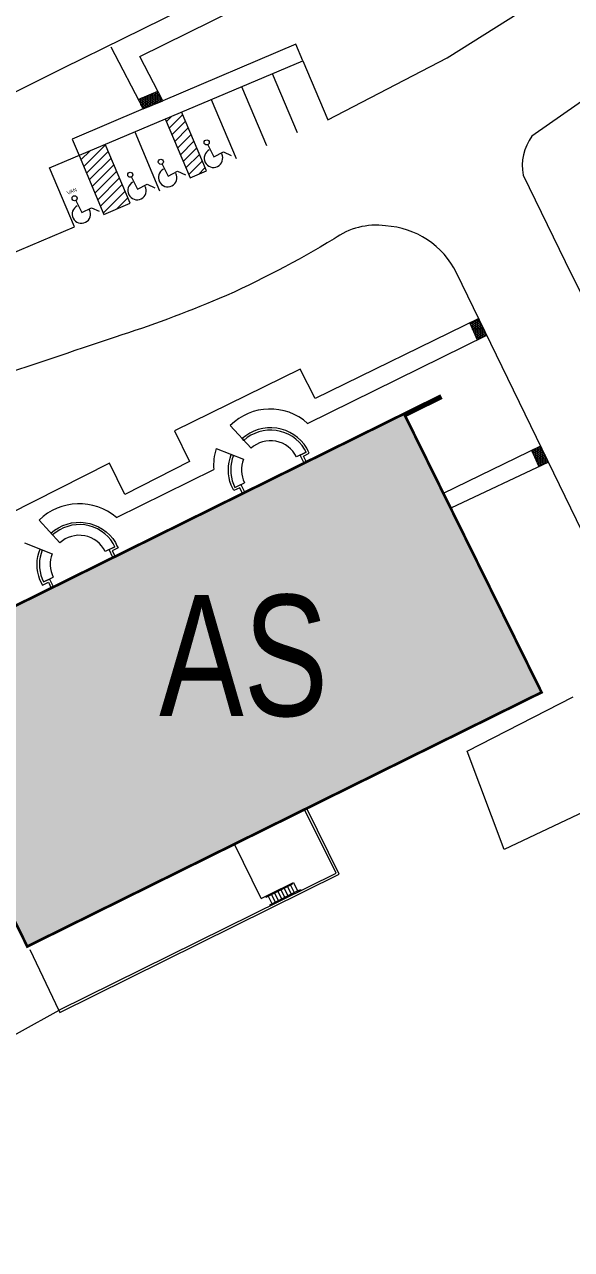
# Model space of a CAD drawing. Header units: feet. Extents: x 6763715 to 6770513, y 1886699 to 1891873.
# Drawn here: x 6764487 to 6764640.9, y 1890585.1 to 1890929.4 of the extents above; entities that cross this region are included whole.
import ezdxf
from ezdxf.enums import TextEntityAlignment as Align

# ---------------------------------------------------------------- set-up
doc = ezdxf.new("R2010")
doc.units = ezdxf.units.FT
doc.header["$LTSCALE"] = 48
doc.header["$MEASUREMENT"] = 0
doc.linetypes.add('PHANTOM2', pattern=[1.25, 0.625, -0.125, 0.125, -0.125, 0.125, -0.125])
for name, color, linetype, lineweight in [('A-FLOR-STRS', 4, 'Continuous', 0), ('C-BLDG-HTCH', 253, 'Continuous', 0), ('C-BLDG-IDEN', 7, 'Continuous', 50), ('C-PKNG-STRP', 3, 'Continuous', 0), ('C-PROP', 7, 'PHANTOM2', 0), ('C-ROAD', 5, 'Continuous', 0), ('Crosswalk_Stripping', 3, 'Continuous', 0), ('Handicap signs', 5, 'Continuous', 0), ('L-SITE-WALK', 6, 'Continuous', 0), ('L-SITE-WALL', 32, 'Continuous', 0)]:
    doc.layers.add(name, color=color, linetype=linetype, lineweight=lineweight)
doc.layers.add('C-BLDG', color=7, linetype='Continuous')
doc.styles.add('Campus_Base_Map_NEW$0$Site Plan$0$ARIAL3', font='arial.ttf', dxfattribs={"height": 100})
doc.styles.add('Campus_Base_Map_NEW$0$STANDARD', font='arial.ttf', dxfattribs={"height": 3.8})
pattern_1 = [(45, (-9e-11, 0), (-1.3258252147, 1.3258252147), [])]
pattern_2 = [(0, (-9e-11, 0), (-1e-17, 0.27063293875), [0.15625, -0.3125]), (120, (-9e-11, 0), (-0.234375000058, -0.135316469375), [0.15625, -0.3125]), (60, (0.15625, 0), (-0.234375000058, 0.135316469375), [0.15625, -0.3125])]

# ---------------------------------------------------------------- blocks, each defined once
blk = doc.blocks.new('Campus_Base_Map_NEW$0$HANDI')
at = {"layer": 'Handicap signs', "lineweight": 0}
for p, q in [((0, 0.0791), (0, 0)), ((0, 0), (0.0625, 0)), ((0.0625, 0), (0.0941, -0.0386))]:
    blk.add_line(p, q, dxfattribs=at)
blk.add_circle((0, 0.0941), 0.015, dxfattribs=at)
blk.add_arc((-0.0062, -0.0062), 0.0541, 90, 0, dxfattribs=at)

msp = doc.modelspace()

# ---------------------------------------------------------------- hatches: boundary and pattern name
at = {"layer": 'C-BLDG-HTCH'}
msp.add_hatch(color=256, dxfattribs=at).paths.add_polyline_path([(6764449.41, 1890747.98), (6764487.78, 1890670.27), (6764632.44, 1890741.7), (6764594.07, 1890819.4), (6764604.08, 1890824.35), (6764603.78, 1890824.95), (6764439.1, 1890743.63), (6764439.4, 1890743.03)])
at = {"layer": 'Crosswalk_Stripping'}
h = msp.add_hatch(dxfattribs=at)
h.set_pattern_fill('ANSI31', color=256, scale=15, style=0)
h.set_pattern_definition(pattern_1)
h.paths.add_polyline_path([(6764531.19, 1890904.82), (6764526.58, 1890902.87), (6764533.6, 1890886.29), (6764538.2, 1890888.24)])
h = msp.add_hatch(dxfattribs=at)
h.set_pattern_fill('ANSI31', color=256, scale=15, style=0)
h.set_pattern_definition(pattern_1)
h.paths.add_polyline_path([(6764509.7, 1890895.73), (6764502.33, 1890892.61), (6764509.35, 1890876.03), (6764516.71, 1890879.15)])
at = {"layer": 'L-SITE-WALK'}
h = msp.add_hatch(dxfattribs=at)
h.set_pattern_fill('HEX', color=256, scale=1.25, style=0)
h.set_pattern_definition(pattern_2)
h.paths.add_polyline_path([(6764524.5, 1890910.68), (6764518.96, 1890908.33), (6764520.34, 1890905.66), (6764525.88, 1890908)])
h = msp.add_hatch(dxfattribs=at)
h.set_pattern_fill('HEX', color=256, scale=1.25, style=0)
h.set_pattern_definition(pattern_2)
h.paths.add_polyline_path([(6764614.8, 1890846.74), (6764612.24, 1890845.49), (6764614.37, 1890840.77), (6764617.06, 1890842.1)])
h = msp.add_hatch(dxfattribs=at)
h.set_pattern_fill('HEX', color=256, scale=1.25, style=0)
h.set_pattern_definition(pattern_2)
h.paths.add_polyline_path([(6764632.19, 1890810.99), (6764629.62, 1890809.74), (6764631.69, 1890805.14), (6764634.41, 1890806.42)])

# ---------------------------------------------------------------- linework, layer by layer
at = {"layer": 'A-FLOR-STRS'}
for p, q in [((6764554.96, 1890684.1), (6764562.32, 1890687.74)), ((6764555.99, 1890682.01), (6764563.81, 1890685.87)), ((6764559.47, 1890683.36), (6764558.15, 1890686.05)), ((6764559.47, 1890683.36), (6764558.15, 1890686.05)), ((6764560.37, 1890683.8), (6764559.04, 1890686.49)), ((6764561.27, 1890684.25), (6764559.94, 1890686.94)), ((6764562.16, 1890684.69), (6764560.84, 1890687.38)), ((6764563.06, 1890685.13), (6764561.73, 1890687.82)), ((6764562.17, 1890688.04), (6764562.32, 1890687.74)), ((6764562.63, 1890688.27), (6764563.96, 1890685.58)), ((6764563.81, 1890685.87), (6764564.71, 1890686.32)), ((6764564.71, 1890686.32), (6764564.85, 1890686.02)), ((6764554.81, 1890684.4), (6764554.96, 1890684.1)), ((6764556.78, 1890682.03), (6764555.46, 1890684.72)), ((6764557.68, 1890682.48), (6764556.35, 1890685.17)), ((6764558.58, 1890682.92), (6764557.25, 1890685.61)), ((6764555.99, 1890682.01), (6764556.14, 1890681.71))]:
    msp.add_line(p, q, dxfattribs=at)
at = {"layer": 'C-BLDG', "const_width": 0.75}
msp.add_lwpolyline([(6764449.41, 1890747.98), (6764487.78, 1890670.27), (6764632.44, 1890741.7), (6764594.07, 1890819.4), (6764604.08, 1890824.35), (6764603.78, 1890824.95), (6764439.1, 1890743.63), (6764439.4, 1890743.03), (6764449.41, 1890747.98)], close=True, dxfattribs=at)
at = {"layer": 'C-PKNG-STRP'}
for p, q in [((6764556.67, 1890915.6), (6764563.68, 1890899.02)), ((6764548.07, 1890911.96), (6764555.09, 1890895.39)), ((6764539.48, 1890908.33), (6764546.49, 1890891.75)), ((6764526.58, 1890902.87), (6764533.6, 1890886.29)), ((6764538.2, 1890888.24), (6764531.19, 1890904.82)), ((6764517.99, 1890899.23), (6764525, 1890882.66)), ((6764502.33, 1890892.61), (6764509.35, 1890876.03)), ((6764516.71, 1890879.15), (6764509.7, 1890895.73)), ((6764533.6, 1890886.29), (6764538.2, 1890888.24)), ((6764509.35, 1890876.03), (6764516.71, 1890879.15))]:
    msp.add_line(p, q, dxfattribs=at)
at = {"layer": 'C-PROP', "ltscale": 0.02, "const_width": 6, "elevation": -178.8}
msp.add_lwpolyline([(6769012.67, 1888295.37, 0.136105), (6767938.83, 1887977.76, -0.282387), (6765535.01, 1887963.21), (6765125.2, 1887960.53), (6765008.26, 1888061.18), (6763829.05, 1890965.33), (6763828.78, 1890985.96), (6763983.43, 1891051.43), (6764153.83, 1890819.55), (6764199.85, 1890842), (6764151.8, 1891122.84, -0.016472), (6764351.86, 1891197.56, -0.000343), (6765614.04, 1891619.04, -0.151573), (6766084.72, 1891639.02, -0.00004), (6767109.8, 1891365.37), (6767424.22, 1891242.17)], format="xyb", dxfattribs=at)
at = {"layer": 'C-ROAD', "lineweight": 0}
for p, q in [((6764605.92, 1890920.07), (6764633.42, 1890937.39)), ((6764572.28, 1890902.66), (6764605.92, 1890920.07)), ((6764494.04, 1890889.1), (6764565.27, 1890919.24)), ((6764565.27, 1890919.24), (6764572.28, 1890902.66)), ((6764501.06, 1890872.53), (6764494.04, 1890889.1)), ((6764472.81, 1890860.57), (6764501.06, 1890872.53))]:
    msp.add_line(p, q, dxfattribs=at)
at = {"layer": 'C-ROAD'}
for points in [[(6764615.34, 1890974.96), (6764497.89, 1890917.09), (6764371.8, 1890854.31, 0.315549), (6764362.81, 1890837.78, 0.152249), (6764366.31, 1890829.86, 0.454455)], [(6764663.85, 1890921.84), (6764629.73, 1890898.02, 0.214635), (6764627.28, 1890887.09), (6764639.12, 1890862.75), (6764654.84, 1890831.05)], [(6764651.96, 1890770.33), (6764608.54, 1890859.62, 0.269013), (6764588.54, 1890872.81, 0.193461), (6764574.11, 1890869.18, -0.032547), (6764541.78, 1890852.35, -0.021334), (6764512.5, 1890841.54, -0.001704), (6764476.3, 1890829.45), (6764456.58, 1890822.08), (6764437.56, 1890815.02), (6764419.22, 1890808.27), (6764404.92, 1890801.17, 0.183609), (6764392.16, 1890791.51, 0.267491), (6764389.83, 1890781.47), (6764392.03, 1890776.16), (6764410.27, 1890785.18), (6764432.1, 1890739.75), (6764449.33, 1890748.69)], [(6764656.58, 1890713.95), (6764621.9, 1890697.57), (6764611.53, 1890725.17), (6764641.31, 1890740.45, 0.354427)]]:
    msp.add_lwpolyline(points, format="xyb", dxfattribs=at)
msp.add_lwpolyline([(6764488.47, 1890669.43), (6764496.64, 1890652.24), (6764474.25, 1890639.95), (6764408.52, 1890607.61), (6764376.35, 1890592.54)], dxfattribs=at)
at = {"layer": 'L-SITE-WALK', "lineweight": 0}
for p, q in [((6764519.43, 1890920.46), (6764594.97, 1890957.68)), ((6764563.32, 1890923.84), (6764525.88, 1890908)), ((6764565.27, 1890919.24), (6764563.32, 1890923.84)), ((6764511.28, 1890923.13), (6764520.34, 1890905.66)), ((6764525.88, 1890908), (6764519.43, 1890920.46)), ((6764518.96, 1890908.33), (6764524.5, 1890910.68)), ((6764520.34, 1890905.66), (6764525.88, 1890908)), ((6764520.34, 1890905.66), (6764500.38, 1890897.22)), ((6764500.38, 1890897.22), (6764502.33, 1890892.61)), ((6764612.24, 1890845.49), (6764614.37, 1890840.77)), ((6764544.87, 1890816.73), (6764550.71, 1890810.29)), ((6764540.9, 1890810.2), (6764548.59, 1890807.2)), ((6764629.62, 1890809.74), (6764631.69, 1890805.14)), ((6764566.21, 1890809.18), (6764563.52, 1890807.85)), ((6764546.19, 1890799.3), (6764548.88, 1890800.62)), ((6764491.11, 1890790.12), (6764496.92, 1890783.72)), ((6764486.99, 1890783.68), (6764494.79, 1890780.64)), ((6764512.42, 1890782.62), (6764509.73, 1890781.29)), ((6764492.39, 1890772.73), (6764495.08, 1890774.06))]:
    msp.add_line(p, q, dxfattribs=at)
for points in [[(6764614.8, 1890846.74), (6764568.75, 1890824.26), (6764564.55, 1890832.51), (6764529.15, 1890815.22), (6764533.4, 1890806.59), (6764515.23, 1890797.34), (6764510.92, 1890806.14), (6764475.43, 1890788.25), (6764479.74, 1890779.7), (6764430.71, 1890755.86), (6764426.99, 1890762.59), (6764422.26, 1890760.23)], [(6764566.64, 1890817.3), (6764617.06, 1890842.1)], [(6764604.82, 1890797.68), (6764632.19, 1890810.99)], [(6764634.41, 1890806.42), (6764606.89, 1890793.49)], [(6764512.91, 1890790.88), (6764540.22, 1890804.31)]]:
    msp.add_lwpolyline(points, dxfattribs=at)
for centre, radius, start, end in [((6764556.06, 1890805.46), 15.88, 48.2108, 134.7929), ((6764556.06, 1890805.46), 15.88, 162.643, 184.1684), ((6764556.2, 1890804.24), 8.17, 26.279, 132.2162), ((6764556.2, 1890804.24), 8.17, 158.7213, 206.279), ((6764502.43, 1890778.35), 16.33, 50.0785, 133.8906), ((6764502.4, 1890777.67), 8.17, 26.279, 132.2162), ((6764502.4, 1890777.67), 8.17, 158.7213, 206.279)]:
    msp.add_arc(centre, radius, start, end, dxfattribs=at)
at = {"layer": 'L-SITE-WALL'}
for p, q in [((6764567.11, 1890808.88), (6764566.81, 1890809.48)), ((6764574.64, 1890690.85), (6764565.79, 1890708.78)), ((6764575.54, 1890690.55), (6764566.39, 1890709.08)), ((6764553.59, 1890683.8), (6764546.06, 1890699.04)), ((6764496.63, 1890652.33), (6764574.64, 1890690.85)), ((6764496.93, 1890651.74), (6764575.54, 1890690.55)), ((6764555.98, 1890684.98), (6764562.63, 1890688.27)), ((6764553.59, 1890683.8), (6764555.98, 1890684.98)), ((6764496.63, 1890652.33), (6764496.93, 1890651.74))]:
    msp.add_line(p, q, dxfattribs=at)
at = {"layer": 'L-SITE-WALL', "lineweight": 0}
for points in [[(6764566.81, 1890809.48), (6764566.37, 1890810.37, 0.47067), (6764548.25, 1890813), (6764548.7, 1890812.51), (6764548.25, 1890813)], [(6764565.68, 1890806.13), (6764564.57, 1890808.37), (6764566.21, 1890809.18), (6764565.77, 1890810.08, 0.46897), (6764548.7, 1890812.51)], [(6764548.34, 1890797.57), (6764547.53, 1890799.21), (6764545.89, 1890798.4), (6764545.59, 1890799), (6764545.15, 1890799.9, -0.18834), (6764545.16, 1890808.54), (6764545.78, 1890808.3, 0.186963), (6764545.75, 1890800.19), (6764546.19, 1890799.3), (6764547.83, 1890800.11), (6764548.94, 1890797.87)], [(6764511.88, 1890779.57), (6764510.77, 1890781.81), (6764512.42, 1890782.62), (6764511.97, 1890783.52, 0.46897), (6764494.9, 1890785.95), (6764494.45, 1890786.44, -0.47067), (6764512.57, 1890783.81), (6764513.01, 1890782.91), (6764513.31, 1890782.32), (6764511.66, 1890781.5), (6764512.48, 1890779.86)], [(6764491.35, 1890773.33), (6764492.09, 1890771.84), (6764491.35, 1890773.33, -0.18834), (6764491.37, 1890781.97), (6764491.99, 1890781.73, 0.186963), (6764491.95, 1890773.63), (6764492.39, 1890772.73), (6764494.03, 1890773.54), (6764495.14, 1890771.3)]]:
    msp.add_lwpolyline(points, format="xyb", dxfattribs=at)
for points in [[(6764566.28, 1890806.42), (6764565.46, 1890808.07), (6764567.11, 1890808.88)], [(6764492.09, 1890771.84), (6764493.73, 1890772.65), (6764494.54, 1890771.01)]]:
    msp.add_lwpolyline(points, dxfattribs=at)

# ---------------------------------------------------------------- block references
at = {"layer": 'Handicap signs', "xscale": 47.99999998907071, "yscale": 47.99999998907071, "zscale": 47.99999998907071, "rotation": 26.84993879905437}
for p in [(6764540.28, 1890892.24), (6764527.39, 1890886.79), (6764518.79, 1890883.15), (6764503.14, 1890876.53)]:
    msp.add_blockref('Campus_Base_Map_NEW$0$HANDI', p, dxfattribs=at)

# ---------------------------------------------------------------- texts
at = {"layer": 'C-BLDG-IDEN', "style": 'Campus_Base_Map_NEW$0$STANDARD', "width": 0.75}
msp.add_text('AS', height=34, dxfattribs=at).set_placement((6764548.64, 1890752.08), align=Align.MIDDLE_CENTER)
at = {"layer": 'Handicap signs', "insert": (6764500.3, 1890882.55), "char_height": 1, "width": 6.9186, "attachment_point": 5, "rotation": 22.3764, "style": 'Campus_Base_Map_NEW$0$Site Plan$0$ARIAL3'}
msp.add_mtext('VAN', dxfattribs=at)

doc.saveas('drawing.dxf')
